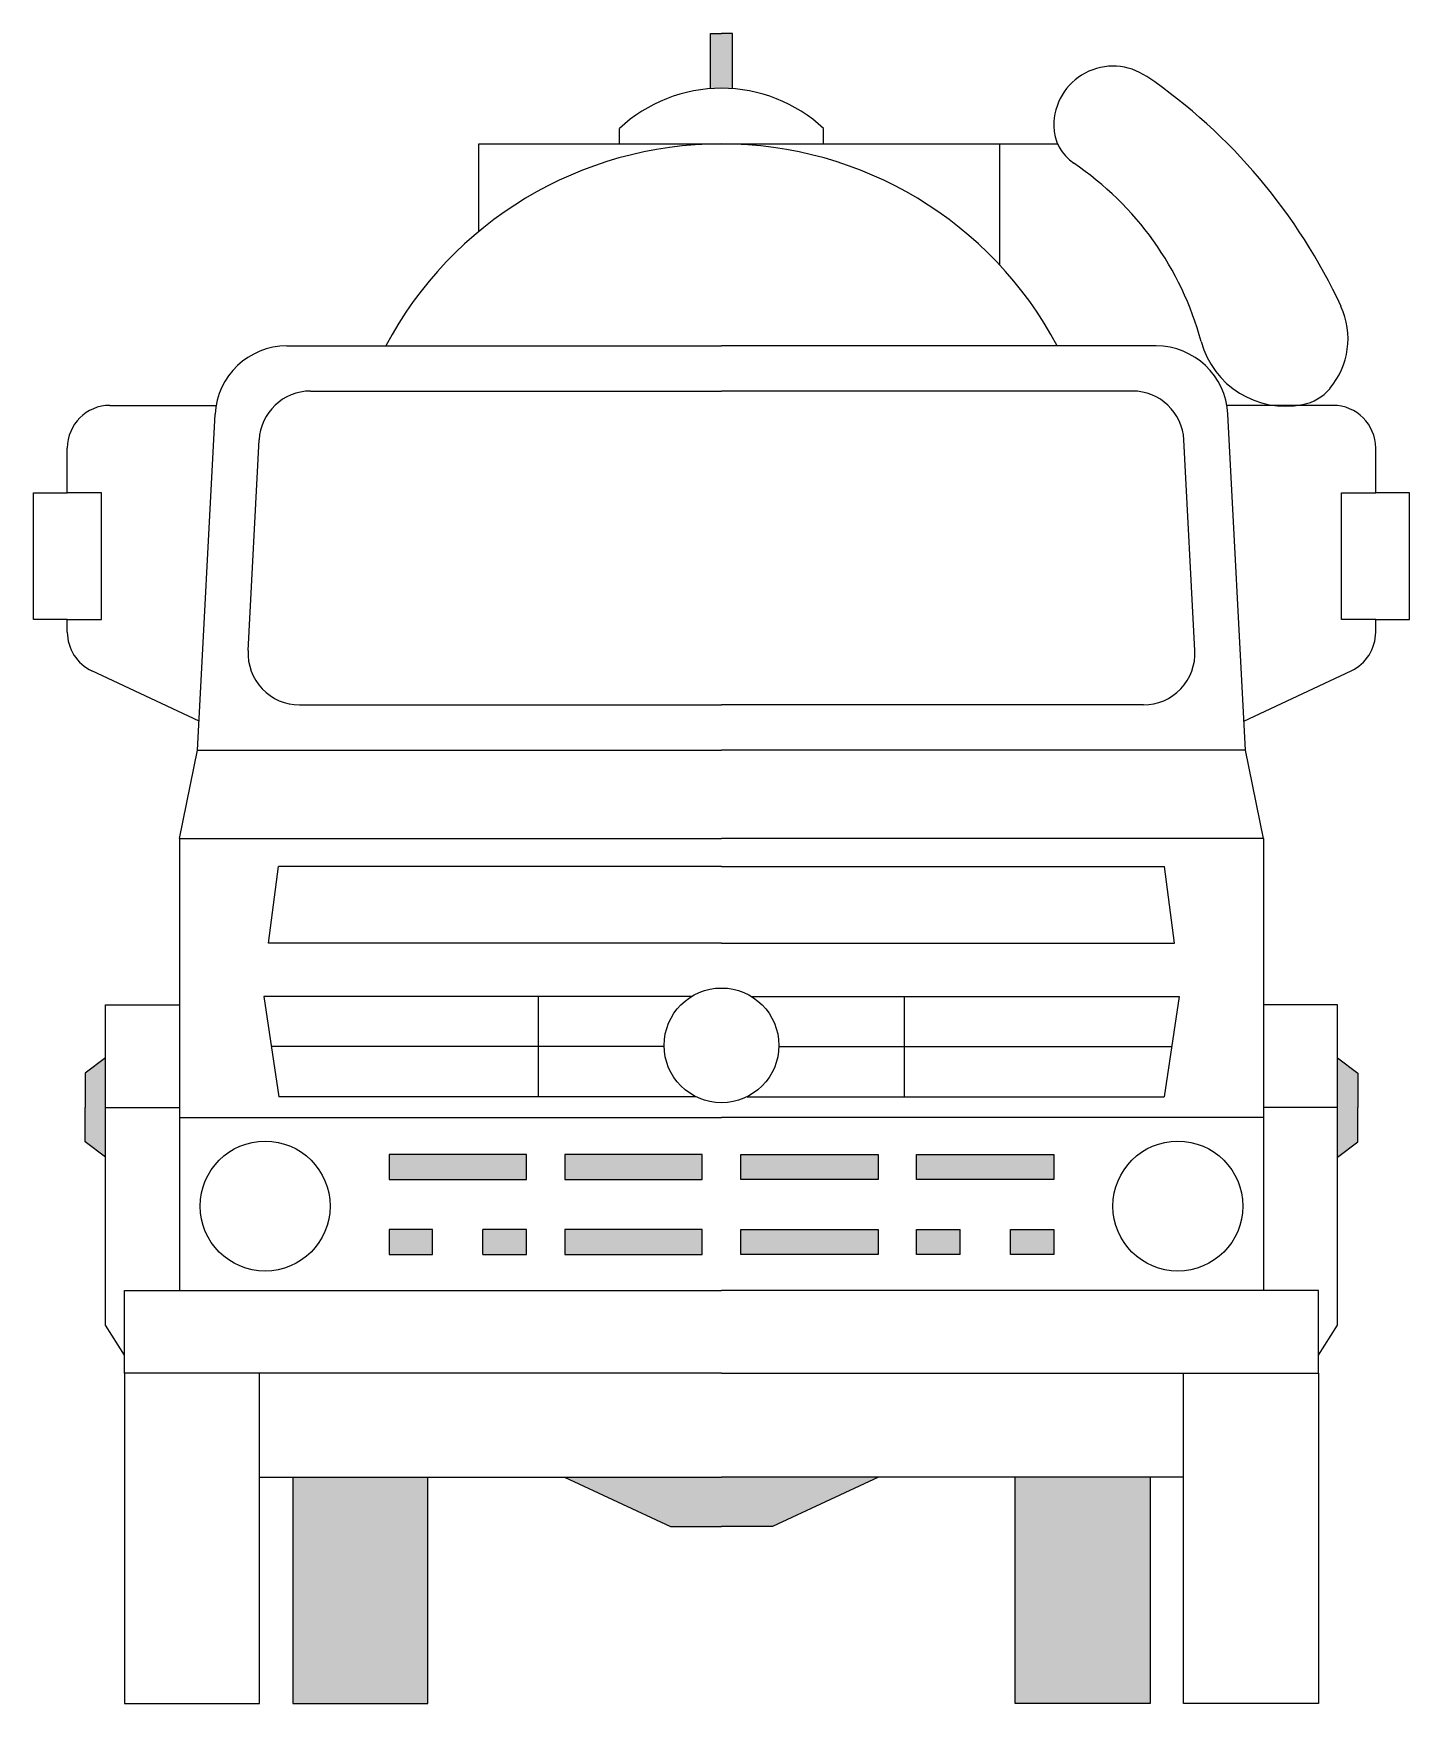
# Model space of a CAD drawing. Extents: x -46 to 46, y 0 to 112.
import ezdxf

# ---------------------------------------------------------------- set-up
doc = ezdxf.new("R2010")
doc.units = 0
doc.layers.add('LAYER01', color=7, linetype='CONTINUOUS')

msp = doc.modelspace()

# ---------------------------------------------------------------- linework, layer by layer
at = {"layer": 'LAYER01', "color": 7, "linetype": 'CONTINUOUS'}
for p, q in [((-0.73, 112.36), (0, 112.36)), ((-0.73, 108.64), (-0.73, 112.36)), ((0.73, 112.36), (0, 112.36)), ((0.73, 108.64), (0.73, 112.36)), ((-6.87, 104.93), (-6.87, 105.97)), ((6.87, 104.93), (6.87, 105.97)), ((-16.34, 104.93), (22.62, 104.93)), ((-16.34, 99.03), (-16.34, 104.93)), ((18.74, 96.77), (18.74, 104.93)), ((-29.24, 91.34), (0, 91.34)), ((29.24, 91.34), (0, 91.34)), ((-27.65, 88.29), (0, 88.29)), ((27.65, 88.29), (0, 88.29)), ((-41.15, 87.34), (-34, 87.34)), ((-35.25, 64.14), (-34.07, 86.75)), ((41.15, 87.34), (34, 87.34)), ((35.25, 64.14), (34.07, 86.75)), ((-44.02, 81.45), (-44.02, 84.47)), ((-31.85, 70.84), (-31.11, 85.01)), ((31.85, 70.84), (31.11, 85.01)), ((44.02, 81.45), (44.02, 84.47)), ((-46.3, 72.94), (-46.3, 81.45)), ((-46.3, 81.45), (-44.02, 81.45)), ((-41.73, 81.45), (-44.02, 81.45)), ((-41.73, 72.94), (-41.73, 81.45)), ((41.73, 72.94), (41.73, 81.45)), ((41.73, 81.45), (44.02, 81.45)), ((46.3, 81.45), (44.02, 81.45)), ((46.3, 72.94), (46.3, 81.45)), ((-44.02, 72.94), (-46.3, 72.94)), ((-44.02, 72.94), (-41.73, 72.94)), ((-44.02, 72.08), (-44.02, 72.94)), ((44.02, 72.94), (41.73, 72.94)), ((44.02, 72.94), (46.3, 72.94)), ((44.02, 72.08), (44.02, 72.94)), ((-35.15, 66.1), (-42.36, 69.48)), ((35.15, 66.1), (42.36, 69.48)), ((-28.39, 67.19), (0, 67.19)), ((28.39, 67.19), (0, 67.19)), ((-36.47, 58.21), (-35.25, 64.14)), ((-35.25, 64.14), (0, 64.14)), ((35.25, 64.14), (0, 64.14)), ((36.47, 58.21), (35.25, 64.14)), ((-36.47, 58.21), (0, 58.21)), ((-36.47, 58.21), (-36.47, 27.8)), ((36.47, 58.21), (0, 58.21)), ((36.47, 58.21), (36.47, 27.8)), ((-30.48, 51.16), (-29.8, 56.32)), ((0, 56.32), (-29.8, 56.32)), ((0, 56.32), (29.8, 56.32)), ((30.48, 51.16), (29.8, 56.32)), ((0, 51.16), (-30.48, 51.16)), ((0, 51.16), (30.48, 51.16)), ((-2, 47.58), (-30.79, 47.58)), ((-30.79, 47.58), (-29.79, 40.82)), ((-12.31, 40.82), (-12.31, 47.58)), ((2, 47.58), (30.79, 47.58)), ((12.31, 40.82), (12.31, 47.58)), ((30.79, 47.58), (29.79, 40.82)), ((-41.46, 25.46), (-41.46, 47.02)), ((-41.46, 47.02), (-36.47, 47.02)), ((41.46, 47.02), (36.47, 47.02)), ((41.46, 25.46), (41.46, 47.02)), ((-3.86, 44.2), (-30.29, 44.2)), ((3.86, 44.2), (30.29, 44.2)), ((-41.46, 43.44), (-42.81, 42.42)), ((41.46, 43.44), (42.81, 42.42)), ((-42.81, 42.42), (-42.81, 40.1)), ((42.81, 42.42), (42.81, 40.1)), ((-1.72, 40.82), (-29.79, 40.82)), ((1.72, 40.82), (29.79, 40.82)), ((-42.81, 37.79), (-42.81, 40.1)), ((-41.46, 40.1), (-36.47, 40.1)), ((-36.47, 39.43), (0, 39.43)), ((36.47, 39.43), (0, 39.43)), ((41.46, 40.1), (36.47, 40.1)), ((42.81, 37.79), (42.81, 40.1)), ((-41.46, 36.77), (-42.81, 37.79)), ((41.46, 36.77), (42.81, 37.79)), ((-13.12, 36.94), (-22.37, 36.94)), ((-22.37, 36.94), (-22.37, 35.25)), ((-13.12, 35.25), (-13.12, 36.94)), ((-10.54, 36.94), (-10.54, 35.25)), ((-1.29, 36.94), (-10.54, 36.94)), ((-1.29, 35.25), (-1.29, 36.94)), ((1.29, 35.25), (1.29, 36.94)), ((1.29, 36.94), (10.54, 36.94)), ((10.54, 36.94), (10.54, 35.25)), ((13.12, 36.94), (22.37, 36.94)), ((13.12, 35.25), (13.12, 36.94)), ((22.37, 36.94), (22.37, 35.25)), ((-22.37, 35.25), (-13.12, 35.25)), ((-10.54, 35.25), (-1.29, 35.25)), ((10.54, 35.25), (1.29, 35.25)), ((22.37, 35.25), (13.12, 35.25)), ((-19.44, 31.9), (-22.37, 31.9)), ((-22.37, 31.9), (-22.37, 30.21)), ((-19.44, 30.21), (-19.44, 31.9)), ((-13.12, 31.9), (-16.06, 31.9)), ((-16.06, 30.21), (-16.06, 31.9)), ((-13.12, 30.21), (-13.12, 31.9)), ((-10.54, 31.9), (-10.54, 30.21)), ((-1.29, 31.9), (-10.54, 31.9)), ((-1.29, 30.21), (-1.29, 31.9)), ((1.29, 30.21), (1.29, 31.9)), ((1.29, 31.9), (10.54, 31.9)), ((10.54, 31.9), (10.54, 30.21)), ((13.12, 30.21), (13.12, 31.9)), ((13.12, 31.9), (16.06, 31.9)), ((16.06, 30.21), (16.06, 31.9)), ((19.44, 30.21), (19.44, 31.9)), ((19.44, 31.9), (22.37, 31.9)), ((22.37, 31.9), (22.37, 30.21)), ((-22.37, 30.21), (-19.44, 30.21)), ((-16.06, 30.21), (-13.12, 30.21)), ((-10.54, 30.21), (-1.29, 30.21)), ((10.54, 30.21), (1.29, 30.21)), ((16.06, 30.21), (13.12, 30.21)), ((22.37, 30.21), (19.44, 30.21)), ((-40.18, 27.8), (0, 27.8)), ((-40.18, 22.23), (-40.18, 27.8)), ((40.18, 27.8), (0, 27.8)), ((40.18, 22.23), (40.18, 27.8)), ((-40.18, 23.45), (-41.46, 25.46)), ((40.18, 23.45), (41.46, 25.46)), ((0, 22.23), (-40.18, 22.23)), ((-40.18, 22.23), (-40.18, 0)), ((-31.09, 0), (-31.09, 22.23)), ((0, 22.23), (40.18, 22.23)), ((31.09, 0), (31.09, 22.23)), ((40.18, 22.23), (40.18, 0)), ((-31.09, 15.23), (0, 15.23)), ((-28.84, 15.23), (-28.84, 0)), ((-19.75, 0), (-19.75, 15.23)), ((-10.56, 15.23), (-3.43, 11.92)), ((31.09, 15.23), (0, 15.23)), ((10.56, 15.23), (3.43, 11.92)), ((19.75, 0), (19.75, 15.23)), ((28.84, 15.23), (28.84, 0)), ((-3.43, 11.92), (0, 11.92)), ((3.43, 11.92), (0, 11.92)), ((-40.18, 0), (-31.09, 0)), ((-28.84, 0), (-19.75, 0)), ((28.84, 0), (19.75, 0)), ((40.18, 0), (31.09, 0))]:
    msp.add_line(p, q, dxfattribs=at)
for centre, radius in [((0, 44.28), 3.86), ((-30.71, 33.47), 4.37), ((30.71, 33.47), 4.37)]:
    msp.add_circle(centre, radius, dxfattribs=at)
for centre, radius, start, end in [((26.35, 106.17), 3.99, 55.4968, 180.5424), ((6.9, 77.86), 38.35, 24.8631, 55.4968), ((0, 98.58), 10.09, 90, 132.9249), ((0, 98.58), 10.09, 47.0751, 90), ((25.41, 106.16), 3.05, 180.5424, 235.971), ((0, 79.35), 25.58, 90, 152.0525), ((0, 79.35), 25.58, 27.9475, 90), ((11.87, 86.11), 21.14, 15.1457, 55.971), ((37.01, 91.82), 5.15, 319.4723, 24.8631), ((-29.24, 86.5), 4.84, 90, 177.0158), ((29.24, 86.5), 4.84, 2.9842, 90), ((37.96, 93.17), 5.89, 195.1457, 281.0987), ((-27.65, 84.83), 3.47, 90, 177.0158), ((27.65, 84.83), 3.47, 2.9842, 90), ((38.48, 90.56), 3.23, 281.0987, 319.4723), ((-41.15, 84.47), 2.87, 90, 180), ((41.15, 84.47), 2.87, 0, 90), ((-41.15, 72.08), 2.87, 180, 244.9197), ((41.15, 72.08), 2.87, 295.0803, 0), ((-28.39, 70.66), 3.47, 177.0158, 270), ((28.39, 70.66), 3.47, 270, 2.9842)]:
    msp.add_arc(centre, radius, start, end, dxfattribs=at)
for points in [[(-0.73, 108.64), (0, 108.67), (-0.73, 112.36), (0, 112.36)], [(0.73, 108.64), (0, 108.67), (0.73, 112.36), (0, 112.36)], [(-41.46, 36.77), (-42.81, 37.79), (-41.46, 43.44), (-42.81, 42.42)], [(41.46, 36.77), (42.81, 37.79), (41.46, 43.44), (42.81, 42.42)], [(-22.37, 35.25), (-22.37, 36.94), (-13.12, 35.25), (-13.12, 36.94)], [(-10.54, 35.25), (-10.54, 36.94), (-1.29, 35.25), (-1.29, 36.94)], [(10.54, 35.25), (10.54, 36.94), (1.29, 35.25), (1.29, 36.94)], [(22.37, 35.25), (22.37, 36.94), (13.12, 35.25), (13.12, 36.94)], [(-22.37, 30.21), (-22.37, 31.9), (-19.44, 30.21), (-19.44, 31.9)], [(-16.06, 30.21), (-16.06, 31.9), (-13.12, 30.21), (-13.12, 31.9)], [(-10.54, 30.21), (-10.54, 31.9), (-1.29, 30.21), (-1.29, 31.9)], [(10.54, 30.21), (10.54, 31.9), (1.29, 30.21), (1.29, 31.9)], [(16.06, 30.21), (16.06, 31.9), (13.12, 30.21), (13.12, 31.9)], [(22.37, 30.21), (22.37, 31.9), (19.44, 30.21), (19.44, 31.9)], [(-28.84, 15.23), (-19.75, 15.23), (-28.84, 0), (-19.75, 0)], [(-10.56, 15.23), (-3.43, 11.92), (0, 15.23), (0, 11.92)], [(10.56, 15.23), (3.43, 11.92), (0, 15.23), (0, 11.92)], [(28.84, 15.23), (19.75, 15.23), (28.84, 0), (19.75, 0)]]:
    msp.add_solid(points, dxfattribs=at)

doc.saveas('drawing.dxf')
